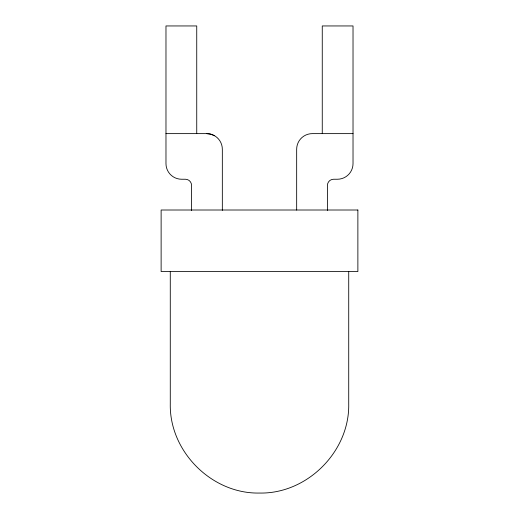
<?xml version="1.0" encoding="UTF-8"?>
<svg xmlns="http://www.w3.org/2000/svg" width="519" height="519" viewBox="0 0 519 519"><rect width="100%" height="100%" fill="white"/><g stroke="black" fill="none" stroke-linecap="round" stroke-linejoin="round"><path stroke-width="0.78" d="M165.976 133.63L206.705 133.63L210.753 134.162L214.548 135.744M353.024 133.63L312.295 133.63A15.628 15.628 0 0 0 296.667 149.258L296.667 210.078M348.723 271.541L348.723 403.827C349.722 451.517 307.19 494.056 259.5 493.05C211.81 494.056 169.278 451.517 170.277 403.827L170.277 271.541M327.431 210.422L327.431 185.4A6.15 6.15 0 0 1 333.581 179.243L337.395 179.243A15.628 15.628 0 0 0 353.024 163.615L353.024 25.95L322.26 25.95L322.26 133.63M222.333 210.364L222.333 149.258A15.628 15.628 0 0 0 206.705 133.63M196.74 133.63L196.74 25.95L165.976 25.95L165.976 163.615A15.628 15.628 0 0 0 181.605 179.243L185.419 179.243A6.15 6.15 0 0 1 191.569 185.4L191.569 210.474M357.876 210.007L161.124 210.007L161.124 271.541L357.876 271.541L357.876 210.007"/></g></svg>
